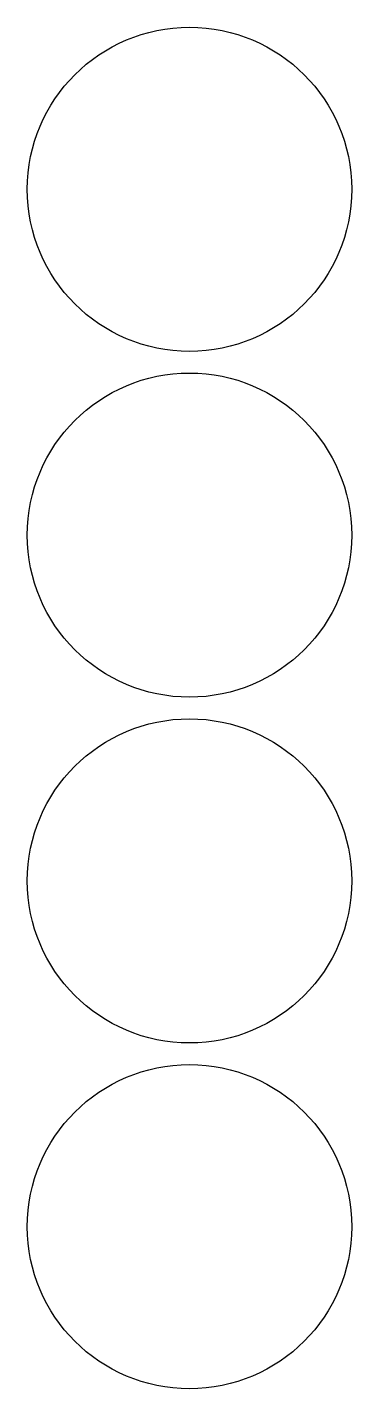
# Model space of a CAD drawing. Header units: metres. Extents: x 0 to 150, y 0 to 630.
import ezdxf

# ---------------------------------------------------------------- set-up
doc = ezdxf.new("R2010")
doc.units = ezdxf.units.M

msp = doc.modelspace()

# ---------------------------------------------------------------- linework, layer by layer
for centre in [(75, 555), (75, 395), (75, 235), (75, 75)]:
    msp.add_circle(centre, 75)

doc.saveas('drawing.dxf')
